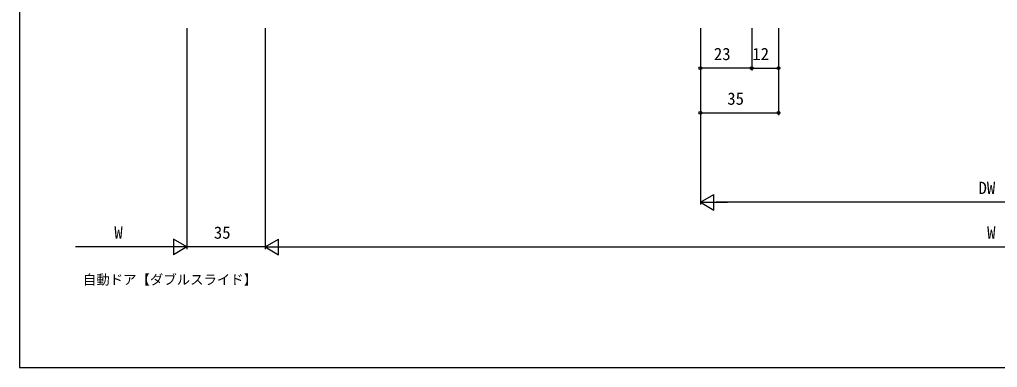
# Model space of a CAD drawing. Units: millimetres, scale not verified. Extents: x -437 to 438, y -681 to 679.
# Drawn here: x -436.7 to 1.4, y -681 to -525.2 of the extents above; entities that cross this region are included whole.
import ezdxf
from ezdxf.enums import TextEntityAlignment as Align

# ---------------------------------------------------------------- set-up
doc = ezdxf.new("R2010")
doc.units = ezdxf.units.MM
doc.header["$LTSCALE"] = 4
for name, color, linetype in [('0-1_USER1', 3, 'Continuous'), ('0-6_YKK_D', 6, 'Continuous'), ('0-7_YKK_ZWAK', 7, 'Continuous')]:
    doc.layers.add(name, color=color, linetype=linetype)
doc.styles.add('ＭＳ ゴシック', font='')
doc.styles.get('ＭＳ ゴシック').set_extended_font_data('MS Gothic')

msp = doc.modelspace()

# ---------------------------------------------------------------- linework, layer by layer
at = {"layer": '0-6_YKK_D'}
for p, q in [((-361.7, -529), (-361.7, -628)), ((-361.7, -529), (-361.7, -628)), ((-326.7, -529), (-326.7, -628)), ((-326.7, -529), (-326.7, -628)), ((-131.7, -529), (-131.7, -608)), ((-131.7, -529), (-131.7, -548)), ((-131.7, -529), (-131.7, -568)), ((-108.7, -529), (-108.7, -548)), ((-108.7, -529), (-108.7, -548)), ((-96.7, -529), (-96.7, -548)), ((-96.7, -529), (-96.7, -568)), ((-108.7, -547), (-131.7, -547)), ((-108.7, -547), (-96.7, -547)), ((-131.7, -567), (-96.7, -567)), ((-131.7, -607), (-125.638, -603.5)), ((-125.638, -610.5), (-125.638, -603.5)), ((-131.7, -607), (-125.638, -610.5)), ((-131.7, -607), (-119.576, -607)), ((126.3, -607), (-124.7, -607)), ((-361.7, -627), (-367.762, -623.5)), ((-367.762, -623.5), (-367.762, -630.5)), ((-326.7, -627), (-320.638, -623.5)), ((-320.638, -630.5), (-320.638, -623.5)), ((-368.7, -627), (-411.7, -627)), ((-361.7, -627), (-373.824, -627)), ((-361.7, -627), (-367.762, -630.5)), ((-326.7, -627), (-361.7, -627)), ((-326.7, -627), (-320.638, -630.5)), ((-326.7, -627), (-314.576, -627)), ((-319.7, -627), (321.3, -627))]:
    msp.add_line(p, q, dxfattribs=at)
for centre in [(-131.7, -547), (-108.7, -547), (-108.7, -547), (-96.7, -547), (-131.7, -567), (-96.7, -567)]:
    msp.add_circle(centre, 0.637, dxfattribs=at)
at = {"layer": '0-7_YKK_ZWAK'}
msp.add_line((-436.7, 644), (-436.7, -681), dxfattribs=at)
msp.add_lwpolyline([(-436.7, -681), (438.3, -681), (438.3, 644)], dxfattribs=at)

# ---------------------------------------------------------------- texts
at = {"layer": '0-1_USER1', "style": 'ＭＳ ゴシック'}
msp.add_text('自動ドア【ダブルスライド】', height=4.399, dxfattribs=at).set_placement((-408.302, -645.182), align=Align.BOTTOM_LEFT)
at = {"layer": '0-6_YKK_D', "style": 'ＭＳ ゴシック'}
for s, p in [('23', (-125.655, -545)), ('12', (-108.453, -545)), ('35', (-119.655, -565)), ('DW', (-7.105, -605)), ('W', (-394.248, -625)), ('35', (-349.655, -625)), ('W', (-3.248, -625))]:
    msp.add_text(s, height=5.499, dxfattribs=at).set_placement(p, align=Align.BOTTOM_LEFT)

doc.saveas('drawing.dxf')
